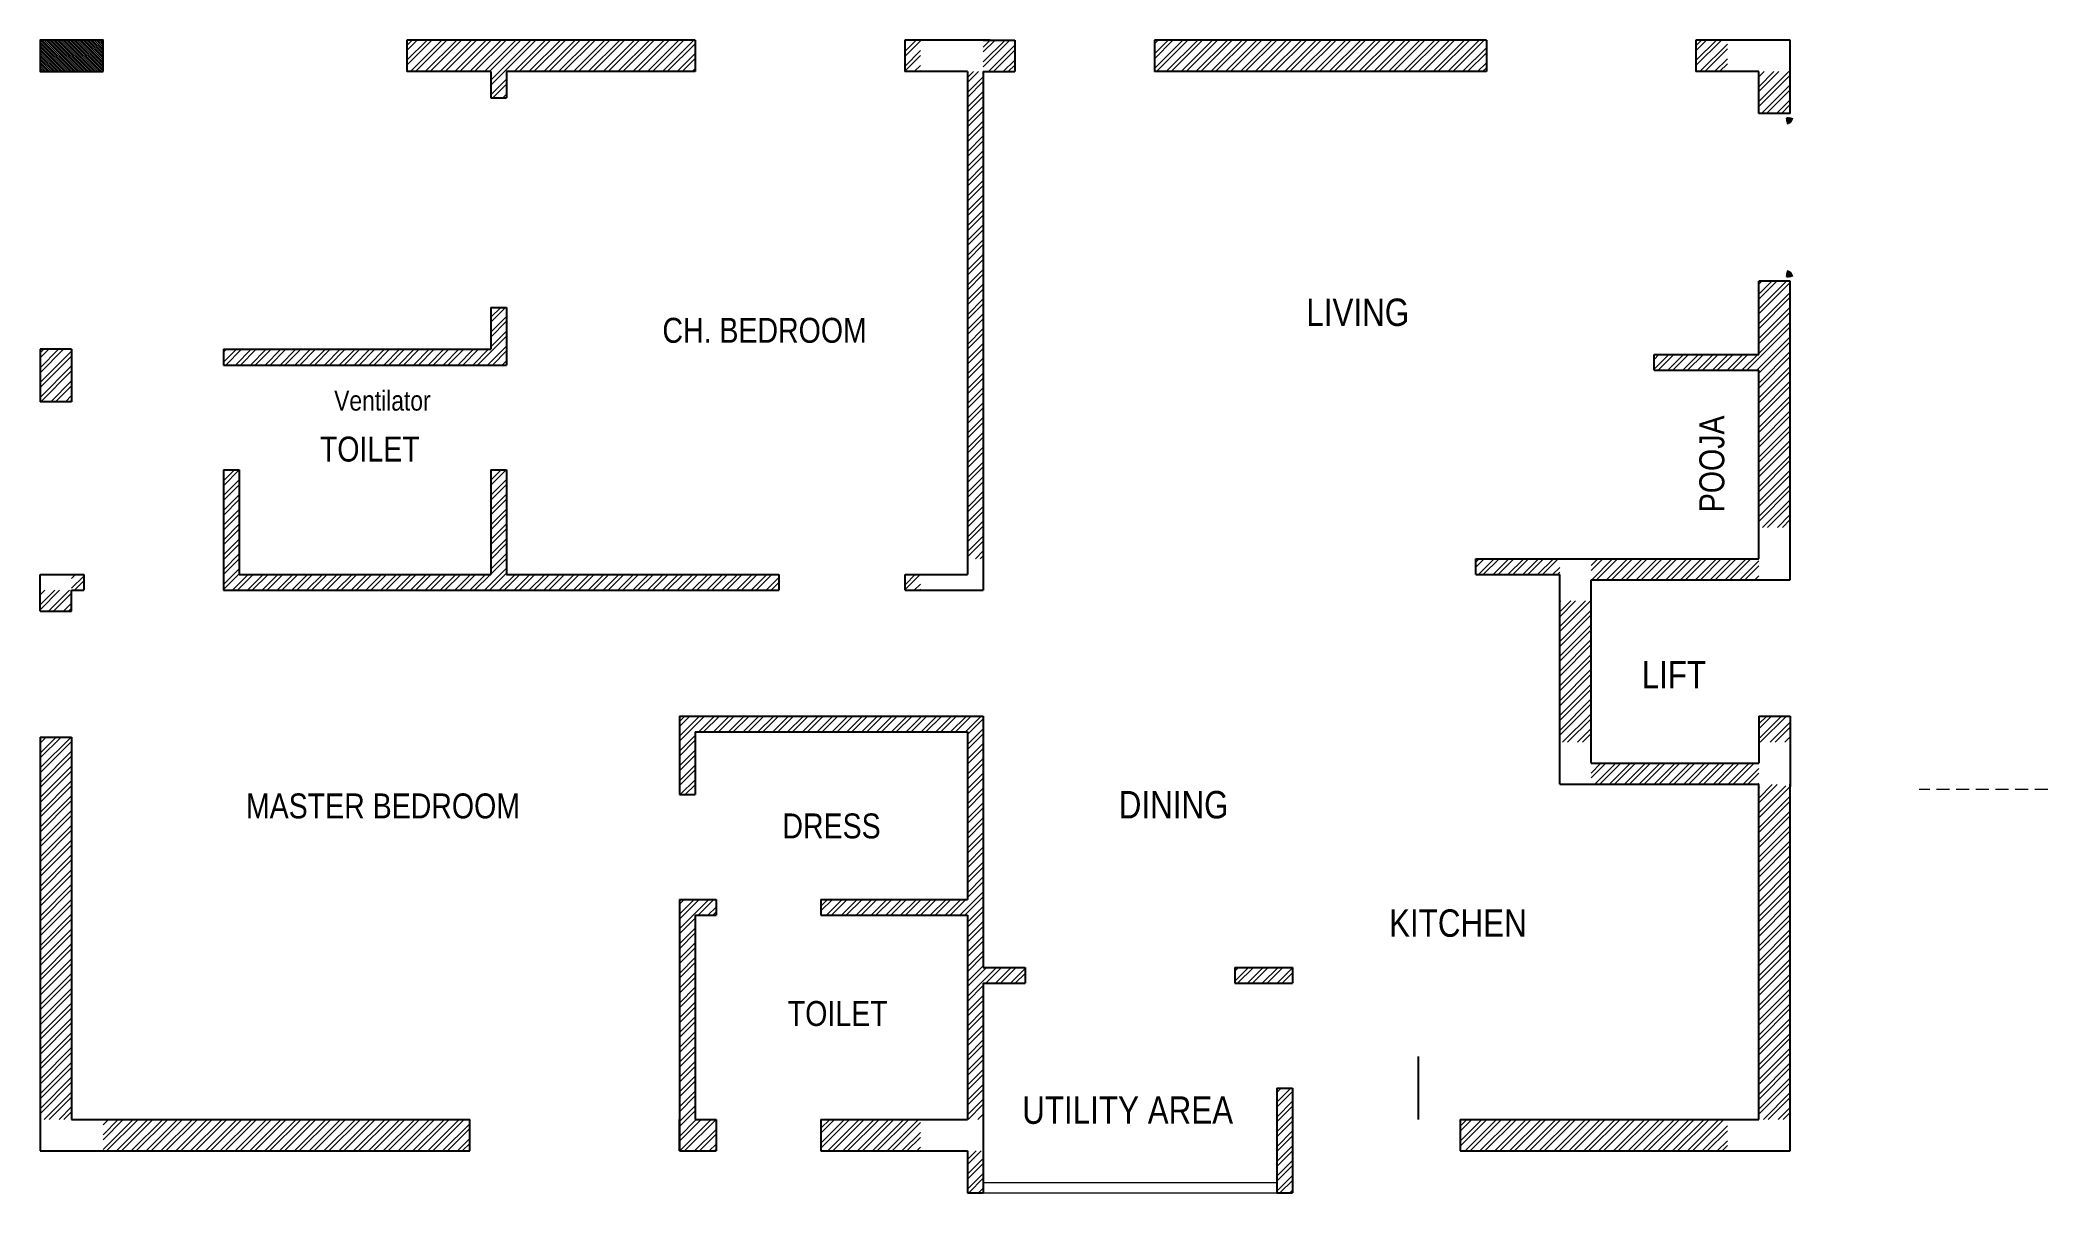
# Model space of a CAD drawing. Header units: millimetres. Extents: x 3382 to 3957, y 1479 to 1809.
import ezdxf

# ---------------------------------------------------------------- set-up
doc = ezdxf.new("R2010")
doc.units = ezdxf.units.MM
doc.linetypes.add('DASHED2', pattern=[0.375, 0.25, -0.125])
for name, color, linetype, lineweight in [('COLUMNS', 3, 'Continuous', 25), ('HATCH', 8, 'Continuous', 5), ('TEXT', 38, 'Continuous', 15), ('WALLS', 7, 'Continuous', 25)]:
    doc.layers.add(name, color=color, linetype=linetype, lineweight=lineweight)
doc.layers.add('elevation', color=170, linetype='Continuous')
doc.layers.add('FURNITURE', color=124, linetype='Continuous')
doc.styles.add('Swiss-LT', font='swissc.ttf')

# ---------------------------------------------------------------- blocks, each defined once
blk = doc.blocks.new('A$C38E01DC9')
at = {"layer": 'COLUMNS', "lineweight": 13, "ltscale": 20}
h = blk.add_hatch(dxfattribs=at)
h.set_pattern_fill('ANSI31', color=251, scale=3, style=0)
h.set_pattern_definition([(45, (-325034.08293, 115213.30426), (-0.26516504294, 0.26516504294), [])])
h.paths.add_polyline_path([(0, -18), (9, -18), (9, 0), (0, 0)])
at = {"layer": 'COLUMNS', "ltscale": 20}
blk.add_lwpolyline([(0, -18), (9, -18), (9, 0), (0, 0)], close=True, dxfattribs=at)

msp = doc.modelspace()

# ---------------------------------------------------------------- hatches: boundary and pattern name
at = {"layer": 'HATCH', "ltscale": 20}
h = msp.add_hatch(dxfattribs=at)
h.set_pattern_fill('ANSI32', color=256, scale=8, style=0)
h.set_pattern_definition([(45, (3633.2136, 1804.871), (-2.12132, 2.12132), []), (45, (3634.628, 1804.871), (-2.12132, 2.12132), [])])
h.paths.add_polyline_path([(3634.48, 1809.14), (3629.98, 1809.14), (3629.98, 1800.14), (3634.48, 1800.14)])
h.paths.add_polyline_path([(3634.48, 1656.14), (3630.08, 1656.14), (3630.08, 1651.64), (3634.48, 1651.64)])
h.paths.add_polyline_path([(3826.48, 1648.64), (3817.48, 1648.64), (3817.48, 1608.14), (3826.48, 1608.14)])
h.paths.add_polyline_path([(3652.48, 1491.14), (3647.98, 1491.14), (3647.98, 1479.14), (3652.48, 1479.14)])
h.paths.add_polyline_path([(3394.98, 1656.14), (3391.48, 1656.14), (3391.48, 1651.64), (3394.98, 1651.64)])
h.paths.add_polyline_path([(3661.48, 1809.14), (3652.48, 1809.14), (3652.48, 1800.14), (3661.48, 1800.14)])
h.paths.add_polyline_path([(3796.48, 1809.14), (3701.48, 1809.14), (3701.48, 1800.14), (3796.48, 1800.14)])
h.paths.add_polyline_path([(3865.48, 1809.14), (3856.48, 1809.14), (3856.48, 1800.14), (3865.48, 1800.14)])
h.paths.add_polyline_path([(3883.48, 1800.14), (3874.48, 1800.14), (3874.48, 1788.14), (3883.48, 1788.14)])
h.paths.add_polyline_path([(3883.48, 1740.14), (3874.48, 1740.14), (3874.48, 1719.14), (3844.48, 1719.14), (3844.48, 1714.64), (3874.48, 1714.64), (3874.48, 1669.64), (3883.48, 1669.64)])
h.paths.add_polyline_path([(3874.48, 1660.64), (3826.48, 1660.64), (3826.48, 1654.64), (3874.48, 1654.64)])
h.paths.add_polyline_path([(3874.48, 1602.14), (3826.48, 1602.14), (3826.48, 1596.14), (3874.48, 1596.14)])
h.paths.add_polyline_path([(3883.48, 1615.64), (3874.48, 1615.64), (3874.48, 1608.14), (3883.48, 1608.14)])
h.paths.add_polyline_path([(3883.48, 1596.14), (3874.48, 1596.14), (3876.88, 1596.14), (3878.98, 1596.14), (3881.26, 1596.14)])
h.paths.add_polyline_path([(3883.48, 1595.54), (3878.98, 1596.14), (3874.48, 1595.28), (3874.48, 1500.14), (3883.48, 1500.14)])
h.paths.add_polyline_path([(3865.48, 1500.14), (3788.98, 1500.14), (3788.98, 1491.14), (3865.48, 1491.14)])
h.paths.add_polyline_path([(3740.98, 1509.14), (3736.48, 1509.14), (3736.48, 1479.14), (3740.98, 1479.14)])
h.paths.add_polyline_path([(3740.98, 1543.64), (3724.48, 1543.64), (3724.48, 1539.14), (3740.98, 1539.14)])
h.paths.add_polyline_path([(3664.48, 1543.64), (3652.48, 1543.64), (3652.48, 1615.64), (3565.48, 1615.64), (3565.48, 1593.14), (3569.98, 1593.14), (3569.98, 1611.14), (3647.98, 1611.14), (3647.98, 1563.14), (3605.98, 1563.14), (3605.98, 1558.64), (3647.98, 1558.64), (3647.98, 1500.14), (3652.48, 1500.14), (3652.48, 1539.14), (3664.48, 1539.14)])
h.paths.add_polyline_path([(3569.98, 1558.64), (3575.98, 1558.64), (3575.98, 1563.14), (3565.48, 1563.14), (3565.48, 1491.14), (3575.98, 1491.14), (3575.98, 1500.14), (3569.98, 1500.14)])
h.paths.add_polyline_path([(3634.48, 1500.14), (3605.98, 1500.14), (3605.98, 1491.14), (3634.48, 1491.14)])
h.paths.add_polyline_path([(3505.48, 1500.14), (3400.48, 1500.14), (3400.48, 1491.14), (3505.48, 1491.14)])
h.paths.add_polyline_path([(3391.48, 1609.64), (3382.48, 1609.64), (3382.48, 1500.14), (3391.48, 1500.14)])
h.paths.add_polyline_path([(3391.48, 1651.64), (3382.48, 1651.64), (3382.48, 1645.64), (3391.48, 1645.64)])
h.paths.add_polyline_path([(3515.98, 1732.64), (3511.48, 1732.64), (3511.48, 1720.64), (3434.98, 1720.64), (3434.98, 1716.14), (3515.98, 1716.14)])
h.paths.add_polyline_path([(3652.48, 1800.14), (3647.98, 1800.14), (3647.98, 1660.64), (3652.48, 1660.64)])
h.paths.add_polyline_path([(3391.48, 1720.64), (3382.48, 1720.64), (3382.48, 1705.64), (3391.48, 1705.64)])
h.paths.add_polyline_path([(3593.98, 1651.64), (3593.98, 1656.14), (3515.98, 1656.14), (3515.98, 1686.14), (3511.48, 1686.14), (3511.48, 1656.14), (3439.48, 1656.14), (3439.48, 1686.14), (3434.98, 1686.14), (3434.98, 1651.64)])
h.paths.add_polyline_path([(3569.98, 1800.14), (3569.98, 1809.14), (3487.48, 1809.14), (3487.48, 1800.14), (3511.48, 1800.14), (3511.48, 1792.64), (3515.98, 1792.64), (3515.98, 1800.14)])
h.paths.add_polyline_path([(3793.48, 1660.64), (3793.48, 1656.14), (3817.48, 1656.14), (3817.48, 1660.64)])

# ---------------------------------------------------------------- linework, layer by layer
at = {"layer": 'elevation', "color": 0}
for centre, major_axis, start_param, end_param in [((3882.41, 1786.99), (-0.755, 0.755), 2.356195, 3.926991), ((3882.41, 1786.99), (-0.755, 0.755), 2.356195, 3.926991), ((3882.41, 1786.99), (-0.755, 0.755), 2.356195, 3.926991), ((3882.41, 1786.99), (-0.755, 0.755), 2.356195, 3.926991), ((3882.41, 1786.99), (-0.755, 0.755), 2.356195, 3.926991), ((3882.41, 1741.3), (0.755, 0.755), -0.785268, 0.780944), ((3882.41, 1741.3), (0.755, 0.755), 0.780944, 0.785399), ((3882.41, 1741.3), (0.755, 0.755), -0.785268, 0.785399), ((3882.41, 1741.3), (0.755, 0.755), -0.785268, 0.785399), ((3882.41, 1741.3), (0.755, 0.755), -0.785268, 0.785399), ((3882.41, 1741.3), (0.755, 0.755), -0.785268, 0.785399)]:
    msp.add_ellipse(centre, major_axis=major_axis, ratio=1, start_param=start_param, end_param=end_param, dxfattribs=at)
at = {"layer": 'elevation', "color": 0, "extrusion": (0, 0, -1)}
for centre, major_axis, start_param, end_param in [((3882.41, 1786.99), (-0.755, 0.755), -3.926991, -2.356195), ((3882.41, 1786.99), (-0.755, 0.755), -3.926991, -2.356195), ((3882.41, 1741.3), (0.755, 0.755), -0.785399, -0.780944), ((3882.41, 1741.3), (0.755, 0.755), -0.780944, 0.785268), ((3882.41, 1741.3), (0.755, 0.755), -0.785399, 0.785268)]:
    msp.add_ellipse(centre, major_axis=major_axis, ratio=1, start_param=start_param, end_param=end_param, dxfattribs=at)
at = {"layer": 'elevation', "color": 0, "lineweight": 100}
for centre, major_axis, start_param, end_param in [((3882.41, 1786.99), (-0.755, 0.755), 2.356195, 3.926991), ((3882.41, 1741.3), (0.755, 0.755), -0.785268, 0.785399), ((3882.41, 1741.3), (0.755, 0.755), -0.785268, 0.785399)]:
    msp.add_ellipse(centre, major_axis=major_axis, ratio=1, start_param=start_param, end_param=end_param, dxfattribs=at)
at = {"layer": 'FURNITURE'}
msp.add_line((3776.98, 1518.14), (3776.98, 1500.14), dxfattribs=at)
at = {"layer": 'WALLS', "ltscale": 20}
for p, q in [((3569.98, 1809.14), (3487.48, 1809.14)), ((3487.48, 1809.14), (3487.48, 1800.14)), ((3569.98, 1809.14), (3569.98, 1800.14)), ((3654.46, 1809.14), (3629.98, 1809.14)), ((3629.98, 1809.14), (3629.98, 1800.14)), ((3652.48, 1809.14), (3661.48, 1809.14)), ((3661.48, 1809.14), (3661.48, 1800.14)), ((3796.48, 1809.14), (3701.48, 1809.14)), ((3701.48, 1809.14), (3701.48, 1800.14)), ((3796.48, 1809.14), (3796.48, 1800.14)), ((3883.48, 1809.14), (3856.48, 1809.14)), ((3856.48, 1809.14), (3856.48, 1800.14)), ((3883.48, 1788.14), (3883.48, 1809.14)), ((3511.48, 1800.14), (3487.48, 1800.14)), ((3511.48, 1800.14), (3511.48, 1792.64)), ((3569.98, 1800.14), (3515.98, 1800.14)), ((3515.98, 1800.14), (3515.98, 1792.64)), ((3647.98, 1800.14), (3629.98, 1800.14)), ((3647.98, 1800.14), (3647.98, 1656.14)), ((3652.48, 1800.14), (3652.48, 1651.64)), ((3652.48, 1800.14), (3661.48, 1800.14)), ((3796.48, 1800.14), (3701.48, 1800.14)), ((3874.48, 1800.14), (3856.48, 1800.14)), ((3874.48, 1788.14), (3874.48, 1800.14)), ((3511.48, 1792.64), (3515.98, 1792.64)), ((3883.48, 1788.14), (3874.48, 1788.14)), ((3883.48, 1740.14), (3874.48, 1740.14)), ((3874.48, 1719.14), (3874.48, 1740.14)), ((3883.48, 1654.64), (3883.48, 1740.14)), ((3511.48, 1732.64), (3511.48, 1720.64)), ((3511.48, 1732.64), (3515.98, 1732.64)), ((3515.98, 1732.64), (3515.98, 1716.14)), ((3382.48, 1720.64), (3382.48, 1705.64)), ((3391.48, 1720.64), (3382.48, 1720.64)), ((3391.48, 1720.64), (3391.48, 1705.64)), ((3434.98, 1720.64), (3434.98, 1716.14)), ((3434.98, 1720.64), (3511.48, 1720.64)), ((3844.48, 1719.14), (3874.48, 1719.14)), ((3844.48, 1714.64), (3844.48, 1719.14)), ((3434.98, 1716.14), (3515.98, 1716.14)), ((3844.48, 1714.64), (3874.48, 1714.64)), ((3874.48, 1660.64), (3874.48, 1714.64)), ((3391.48, 1705.64), (3382.48, 1705.64)), ((3434.98, 1686.14), (3434.98, 1651.64)), ((3434.98, 1686.14), (3439.48, 1686.14)), ((3439.48, 1686.14), (3439.48, 1656.14)), ((3511.48, 1686.14), (3511.48, 1656.14)), ((3511.48, 1686.14), (3515.98, 1686.14)), ((3515.98, 1686.14), (3515.98, 1656.14)), ((3382.48, 1656.14), (3394.98, 1656.14)), ((3382.48, 1645.64), (3382.48, 1656.14)), ((3394.98, 1656.14), (3394.98, 1651.64)), ((3439.48, 1656.14), (3511.48, 1656.14)), ((3515.98, 1656.14), (3593.98, 1656.14)), ((3593.98, 1656.14), (3593.98, 1651.64)), ((3630.08, 1651.64), (3630.08, 1656.14)), ((3630.08, 1656.14), (3647.98, 1656.14)), ((3793.48, 1656.14), (3793.48, 1660.64)), ((3793.48, 1660.64), (3817.48, 1660.64)), ((3793.48, 1656.14), (3817.48, 1656.14)), ((3817.08, 1660.64), (3874.48, 1660.64)), ((3817.48, 1596.14), (3817.48, 1656.14)), ((3391.48, 1651.64), (3394.98, 1651.64)), ((3391.48, 1645.64), (3391.48, 1651.64)), ((3434.98, 1651.64), (3593.98, 1651.64)), ((3630.08, 1651.64), (3652.48, 1651.64)), ((3826.48, 1654.64), (3883.48, 1654.64)), ((3826.48, 1602.14), (3826.48, 1654.64)), ((3382.48, 1645.64), (3391.48, 1645.64)), ((3565.48, 1615.64), (3565.48, 1593.14)), ((3565.48, 1615.64), (3652.48, 1615.64)), ((3652.48, 1615.64), (3652.48, 1543.64)), ((3874.48, 1615.64), (3874.48, 1602.14)), ((3874.48, 1615.64), (3883.48, 1615.64)), ((3883.48, 1615.64), (3883.48, 1595.51)), ((3382.48, 1609.64), (3382.48, 1491.14)), ((3382.48, 1609.64), (3391.48, 1609.64)), ((3391.48, 1609.64), (3391.48, 1500.14)), ((3569.98, 1611.14), (3569.98, 1593.14)), ((3569.98, 1611.14), (3647.98, 1611.14)), ((3647.98, 1611.14), (3647.98, 1563.14)), ((3826.48, 1602.14), (3874.48, 1602.14)), ((3565.48, 1593.14), (3569.98, 1593.14)), ((3817.48, 1596.14), (3874.48, 1596.14)), ((3874.48, 1500.14), (3874.48, 1596.14)), ((3883.48, 1491.14), (3883.48, 1596.14)), ((3565.48, 1563.14), (3565.48, 1491.14)), ((3565.48, 1563.14), (3575.98, 1563.14)), ((3569.98, 1558.64), (3569.98, 1500.14)), ((3569.98, 1558.64), (3575.98, 1558.64)), ((3575.98, 1563.14), (3575.98, 1558.64)), ((3605.98, 1563.14), (3647.98, 1563.14)), ((3605.98, 1563.14), (3605.98, 1558.64)), ((3605.98, 1558.64), (3647.98, 1558.64)), ((3647.98, 1558.64), (3647.98, 1500.14)), ((3652.48, 1543.64), (3664.48, 1543.64)), ((3664.48, 1543.64), (3664.48, 1539.14)), ((3724.48, 1543.64), (3740.98, 1543.64)), ((3724.48, 1543.64), (3724.48, 1539.14)), ((3740.98, 1543.64), (3740.98, 1539.14)), ((3652.48, 1539.14), (3664.48, 1539.14)), ((3652.48, 1539.14), (3652.48, 1500.14)), ((3724.48, 1539.14), (3740.98, 1539.14)), ((3736.48, 1509.14), (3740.98, 1509.14)), ((3736.48, 1509.14), (3736.48, 1479.14)), ((3740.98, 1509.14), (3740.98, 1479.14)), ((3391.48, 1500.14), (3505.48, 1500.14)), ((3505.48, 1491.14), (3505.48, 1500.14)), ((3565.48, 1491.14), (3565.48, 1500.14)), ((3569.98, 1500.14), (3575.98, 1500.14)), ((3575.98, 1500.14), (3575.98, 1491.14)), ((3605.98, 1500.14), (3605.98, 1491.14)), ((3605.98, 1500.14), (3647.98, 1500.14)), ((3652.48, 1500.28), (3652.48, 1479.14)), ((3788.98, 1500.14), (3788.98, 1491.14)), ((3788.98, 1500.14), (3874.48, 1500.14)), ((3382.48, 1491.14), (3505.48, 1491.14)), ((3565.48, 1491.14), (3575.98, 1491.14)), ((3605.98, 1491.14), (3647.98, 1491.14)), ((3647.98, 1491.14), (3647.98, 1479.14)), ((3788.98, 1491.14), (3883.48, 1491.14)), ((3647.98, 1479.14), (3652.48, 1479.14)), ((3736.48, 1479.14), (3740.98, 1479.14))]:
    msp.add_line(p, q, dxfattribs=at)
at = {"layer": 'WALLS', "color": 251, "linetype": 'DASHED2', "lineweight": 18, "ltscale": 15}
msp.add_line((3957.23, 1594.64), (3920.35, 1594.64), dxfattribs=at)
at = {"layer": 'WALLS', "color": 124, "lineweight": 18}
msp.add_line((3652.48, 1482.14), (3736.48, 1482.14), dxfattribs=at)
at = {"layer": 'WALLS', "color": 251, "lineweight": 18, "ltscale": 5}
msp.add_line((3652.48, 1479.14), (3736.48, 1479.14), dxfattribs=at)

# ---------------------------------------------------------------- block references
at = {"layer": 'COLUMNS', "ltscale": 20, "rotation": 90}
msp.add_blockref('A$C38E01DC9', (3382.48, 1800.14), dxfattribs=at)

# ---------------------------------------------------------------- texts
at = {"layer": 'TEXT', "color": 7, "style": 'Swiss-LT'}
for s, insert, char_height, attachment_point in [('\\A1;{\\C256;LIVING}', (3759.67, 1731.19), 7.8408, 5), ('\\A1;{\\C256;CH. BEDROOM}', (3589.87, 1726.03), 7.128, 5), ('\\A1;Ventilator', (3466.65, 1705.9), 5.7024, 4), ('\\A1;{\\C256;TOILET}', (3476.85, 1692.02), 7.128, 5), ('\\A1;{\\C256;LIFT}', (3850.19, 1627.49), 7.8408, 5), ('\\A1;{\\C256;MASTER BEDROOM}', (3480.62, 1589.87), 7.128, 5), ('\\A1;{\\C256;DINING}', (3706.96, 1590.21), 7.8408, 5), ('\\A1;{\\C256;DRESS}', (3609.03, 1584.14), 7.128, 5), ('\\A1;{\\C256;KITCHEN}', (3788.34, 1556.32), 7.8408, 5), ('\\A1;{\\C256;TOILET}', (3610.79, 1530.44), 7.128, 5), ('\\A1;{\\C256;UTILITY AREA}', (3693.8, 1502.77), 7.8408, 5)]:
    msp.add_mtext(s, dxfattribs=dict(at, insert=insert, char_height=char_height, attachment_point=attachment_point))
at = {"layer": 'TEXT', "color": 7, "insert": (3861.09, 1687.84), "char_height": 7.128, "attachment_point": 5, "rotation": 90, "style": 'Swiss-LT'}
msp.add_mtext('\\A1;{\\C256;POOJA}', dxfattribs=at)

doc.saveas('drawing.dxf')
